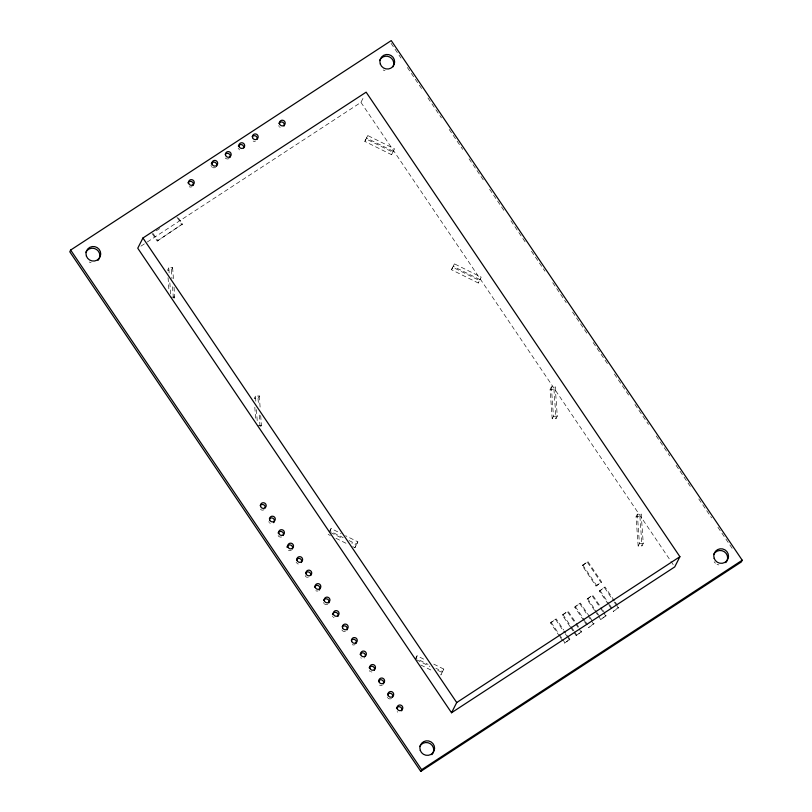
<?xml version="1.0" encoding="UTF-8"?>
<svg xmlns="http://www.w3.org/2000/svg" width="812" height="812" viewBox="0 0 812 812"><rect width="100%" height="100%" fill="white"/><g stroke="black" fill="none" stroke-linecap="round" stroke-linejoin="round"><path stroke-width="0.61" stroke-dasharray="4.06 3.04" d="M364.832 141.41L367.775 135.543L394.51 148.819L392.825 152.209L391.567 154.686L364.832 141.41L366.09 138.933L392.825 152.209M391.567 154.686L394.51 148.819M451.502 269.726L454.446 263.859L481.181 277.136L478.248 283.002L451.502 269.726L452.761 267.25L479.496 280.536L478.248 283.002M329.408 531.941L331.093 528.541L341.121 533.525M352.662 546.588L354.895 547.694L357.838 541.827L345.577 535.737M415.379 659.222L417.074 655.832L424.869 659.699M433.781 664.125L443.809 669.108L440.865 674.975L442.124 672.498L437.668 670.286M152.128 233.501L157.224 241.032L182.477 223.99L178.021 217.393M157.224 241.032L182.477 223.99M168.794 267.838L167.536 270.315L171.373 270.102L172.631 267.625L168.794 267.838L169.231 273.959M174.022 287.225L174.712 297.019L173.453 299.486L172.418 284.799M147.276 241.996L360.954 102.383L364.06 96.263M367.775 135.543L366.517 138.01L393.262 151.286M255.465 396.154L254.207 398.631L258.043 398.418L259.302 395.941L255.465 396.154L255.983 403.503M260.693 415.541L261.383 425.336L260.124 427.812L259.089 413.115M454.446 263.859L453.187 266.326L479.933 279.612L481.181 277.136M331.093 528.541L329.845 531.018L343.212 537.656M357.838 541.827L356.58 544.294L348.784 540.427M354.895 547.694L356.153 545.217L351.697 543.005M550.11 389.405L551.358 386.928L555.195 386.715L557.276 416.109L556.027 418.576L552.19 418.789L550.11 389.405L553.946 389.192L555.195 386.715M417.074 655.832L415.815 658.299L428.066 664.389M552.19 418.789L553.439 416.312L551.358 386.928M443.809 669.108L442.55 671.575L435.871 668.256M559.539 636.243L550.617 623.027L551.023 622.225L556.169 618.866L563.721 630.041M582.275 565.69L587.837 561.518L601.56 581.849L601.154 582.661L596.008 586.02L582.275 565.69L587.837 561.518M550.617 623.027L556.169 618.866M570.004 626.478L562.452 615.293L562.858 614.491L568.014 611.121L575.566 622.307M562.452 615.293L568.014 611.121M583.716 620.449L574.784 607.234L575.201 606.432L580.347 603.062L589.268 616.278M574.784 607.234L580.347 603.062M569.902 639.186L564.34 643.358L569.902 639.186L564.411 631.056M594.587 610.411L587.035 599.236L592.598 595.064L602.21 609.294M596.008 586.02L601.56 581.849M587.035 599.236L592.598 595.064M636.08 516.686L637.339 514.209L641.175 513.996L643.256 543.39L641.998 545.857L638.161 546.07L636.08 516.686L639.917 516.473L641.175 513.996M574.125 632.578L576.185 635.623L581.747 631.452L579.687 628.407M608.371 604.341L599.449 591.126L605.011 586.954L614.623 601.184M576.185 635.623L581.747 631.452M599.449 591.126L605.011 586.954M593.663 624.205L594.079 623.393L588.517 627.564L593.663 624.205L590.923 620.135M600.768 619.566L606.331 615.394L600.768 619.566L598.708 616.511M638.161 546.07L639.42 543.604L637.339 514.209M618.328 608.087L618.744 607.285L613.182 611.456L618.328 608.087L616.958 606.056M156.269 230.791L160.411 228.081M140.933 246.137L146.221 242.686M174.712 297.019L170.875 297.233L169.749 281.307M257.546 425.549L261.383 425.336M553.439 416.312L557.276 416.109M639.42 543.604L643.256 543.39M330.525 532.499L342.776 538.579M328.16 534.418L330.382 535.524M335.955 538.285L348.206 544.375M416.495 659.78L429.863 666.419M420.809 665.018L431.954 670.55M391.079 43.371L401.006 58.068M407.38 67.518L421.56 88.508M427.944 97.958L441.413 117.902M449.219 129.453L462.688 149.398M469.072 158.837L483.252 179.838M489.636 189.287L504.526 211.333M510.9 220.773L525.08 241.773M531.464 251.223L544.933 271.167M552.739 282.708L566.208 302.653M572.592 312.102L587.482 334.148M593.156 342.542L608.046 364.588M614.42 374.038L628.61 395.038M634.984 404.477L648.463 424.422M656.258 435.973L669.727 455.918M676.112 465.367L690.291 486.358M698.797 498.954L711.566 517.853M717.94 527.303L732.13 548.293M360.954 102.383L674.011 565.873M615.303 602.199L617.364 605.244M587.421 562.33L601.154 582.661M604.595 587.756L613.527 600.971M614.207 601.986L616.267 605.041M582.681 564.888L596.414 585.219M599.855 590.314L608.787 603.529M609.467 604.544L612.218 608.614M609.061 605.356L611.812 609.416M602.89 610.309L604.95 613.354M592.181 595.866L599.733 607.051M600.423 608.066L603.174 612.136M603.854 613.151L605.914 616.196M587.441 598.424L596.373 611.639M597.053 612.654L599.804 616.724M595.277 611.436L598.018 615.496M589.959 617.293L592.699 621.363M579.941 603.874L587.492 615.049M588.172 616.075L590.233 619.12M575.201 606.432L584.813 620.662M585.493 621.677L587.553 624.722M584.396 621.464L587.147 625.534M576.246 623.322L578.997 627.392M567.598 611.933L575.15 623.108M575.84 624.134L578.591 628.194M579.271 629.209L581.331 632.264M562.858 614.491L571.1 626.691M571.79 627.706L573.851 630.751M574.531 631.766L576.591 634.822M570.694 627.493L573.434 631.563M555.763 619.668L564.685 632.883M565.375 633.898L567.436 636.943M568.116 637.958L569.496 639.998M551.023 622.225L558.575 633.411M559.265 634.426L562.005 638.486M562.696 639.501L564.756 642.556M560.229 637.258L562.97 641.328M176.975 217.261L182.071 224.802M153.174 233.633L157.63 240.23M639.917 516.473L641.998 545.857M553.946 389.192L556.027 418.576M259.302 395.941L260.175 408.192M258.043 398.418L258.48 404.538M256.419 409.624L257.201 420.646M254.816 407.198L255.597 418.221M172.631 267.625L173.413 278.648M171.373 270.102L171.982 278.668M168.064 277.663L169.018 291.132M281.591 536.965A2.893 2.842 26.9 0 1 277.917 535.138M239.652 149.875A2.893 2.842 26.9 0 1 239.022 149.449M238.525 148.89A2.893 2.842 26.9 0 1 238.18 148.22M255.354 141.217A2.893 2.842 26.9 0 1 253.141 141.055M280.17 127.332A2.893 2.842 26.9 0 1 279.541 126.916M279.044 126.347A2.893 2.842 26.9 0 1 278.709 125.677M385 70.614A7.399 7.267 26.9 0 1 383.173 69.984M229.025 158.533A2.893 2.842 26.9 0 1 224.691 157.031M215.525 167.353A2.893 2.842 26.9 0 1 212.653 167.516M212.023 167.089A2.893 2.842 26.9 0 1 211.526 166.531M211.191 165.851A2.893 2.842 26.9 0 1 211.039 165.12M192.119 186.587A2.893 2.842 26.9 0 1 189.237 186.75M91.076 262.652A7.399 7.267 26.9 0 1 89.259 262.012M264.042 509.672A2.893 2.842 26.9 0 1 260.54 509.408M270.274 523.314A2.893 2.842 26.9 0 1 269.645 522.898M269.148 522.329A2.893 2.842 26.9 0 1 268.813 521.659M291.366 550.13A2.893 2.842 26.9 0 1 288.493 550.282M298.319 564.015A2.893 2.842 26.9 0 1 296.969 563.345M296.471 562.787A2.893 2.842 26.9 0 1 296.136 562.107M308.174 577.555A2.893 2.842 26.9 0 1 307.423 577.505M306.713 577.251A2.893 2.842 26.9 0 1 305.241 575.596M318.02 590.903A2.893 2.842 26.9 0 1 315.817 590.74M327.804 604.067A2.893 2.842 26.9 0 1 324.303 603.803M323.795 603.235A2.893 2.842 26.9 0 1 323.46 602.565M334.036 617.709A2.893 2.842 26.9 0 1 333.407 617.293M332.91 616.724A2.893 2.842 26.9 0 1 332.575 616.054M345.344 631.36A2.893 2.842 26.9 0 1 341.679 629.533M355.128 644.515A2.893 2.842 26.9 0 1 352.246 644.677M364.801 657.517A2.893 2.842 26.9 0 1 364.233 658.004M361.36 658.167A2.893 2.842 26.9 0 1 360.731 657.74M371.937 671.95A2.893 2.842 26.9 0 1 371.185 671.889M370.465 671.646A2.893 2.842 26.9 0 1 369.338 670.661M382.452 684.973A2.893 2.842 26.9 0 1 379.58 685.135M391.557 698.462A2.893 2.842 26.9 0 1 388.055 698.198M387.557 697.63A2.893 2.842 26.9 0 1 387.222 696.96M397.789 712.104A2.893 2.842 26.9 0 1 397.159 711.677M718.874 564.919A7.399 7.267 26.9 0 1 717.047 564.279M715.443 563.213A7.399 7.267 26.9 0 1 714.164 561.762"/><path stroke-width="1.22" d="M70.654 250.055L69.781 251.781L420.758 771.4L741.346 561.945L742.219 560.219L391.242 40.6L70.654 250.055L421.631 769.685L420.758 771.4M142.942 237.997L137.756 248.218L451.523 712.753L674.721 566.928L679.908 556.707L366.131 92.172L142.942 237.997L456.709 702.542L451.523 712.753M456.709 702.542L679.908 556.707M421.631 769.685L742.219 560.219M286.92 547.156A2.893 2.842 26.9 0 1 290.676 545.045A2.893 2.842 26.9 0 1 292.35 549.024M278.059 532.966A2.893 2.842 26.9 0 1 281.916 531.708A2.893 2.842 26.9 0 1 283.246 535.534M252.227 136.599A2.893 2.842 26.9 0 1 257.242 139.096M238.322 146.038A2.893 2.842 26.9 0 1 243.742 147.906M278.841 123.495A2.893 2.842 26.9 0 1 282.698 122.236A2.893 2.842 26.9 0 1 284.027 126.073M379.772 60.179A7.399 7.267 26.9 0 1 389.628 56.962A7.399 7.267 26.9 0 1 393.028 66.767M225.239 154.239A2.893 2.842 26.9 0 1 230.009 157.437M211.323 163.679A2.893 2.842 26.9 0 1 215.18 162.42A2.893 2.842 26.9 0 1 216.51 166.247M187.907 182.913A2.893 2.842 26.9 0 1 191.764 181.655A2.893 2.842 26.9 0 1 193.094 185.491M85.859 252.217A7.399 7.267 26.9 0 1 96.557 249.477A7.399 7.267 26.9 0 1 98.049 260.368M260.256 505.379A2.893 2.842 26.9 0 1 265.26 507.865M269.361 518.868A2.893 2.842 26.9 0 1 273.431 518.635A2.893 2.842 26.9 0 1 273.715 522.674M296.684 559.316A2.893 2.842 26.9 0 1 301.455 562.513M305.799 572.805A2.893 2.842 26.9 0 1 310.803 575.292M314.488 586.903A2.893 2.842 26.9 0 1 319.918 588.771M319.674 589.482A2.893 2.842 26.9 0 1 319.258 590.091M323.592 600.393A2.893 2.842 26.9 0 1 327.449 599.124A2.893 2.842 26.9 0 1 328.779 602.961M332.463 614.572A2.893 2.842 26.9 0 1 336.209 612.471A2.893 2.842 26.9 0 1 337.893 616.45M342.228 626.742A2.893 2.842 26.9 0 1 346.998 629.929M351.332 640.232A2.893 2.842 26.9 0 1 356.113 643.419M360.031 654.33A2.893 2.842 26.9 0 1 365.451 656.197M369.135 667.809A2.893 2.842 26.9 0 1 372.992 666.55A2.893 2.842 26.9 0 1 374.322 670.387M378.666 680.679A2.893 2.842 26.9 0 1 383.437 683.877M387.771 694.169A2.893 2.842 26.9 0 1 392.541 697.356M396.459 708.267A2.893 2.842 26.9 0 1 400.316 707.008A2.893 2.842 26.9 0 1 401.646 710.845M419.733 746.512A7.399 7.267 26.9 0 1 430.421 743.782A7.399 7.267 26.9 0 1 431.923 754.673M713.646 554.484A7.399 7.267 26.9 0 1 724.345 551.744A7.399 7.267 26.9 0 1 725.837 562.635M287.905 546.902A2.893 2.842 26.9 0 0 292.807 547.917A2.893 2.842 26.9 0 0 291.183 543.218A2.893 2.842 26.9 0 0 287.905 546.902M86.387 256.064A7.399 7.267 26.9 0 0 98.922 258.652A7.399 7.267 26.9 0 0 94.76 246.645A7.399 7.267 26.9 0 0 86.387 256.064M225.563 155.315A2.893 2.842 26.9 0 0 230.466 156.33A2.893 2.842 26.9 0 0 228.832 151.631A2.893 2.842 26.9 0 0 225.563 155.315M212.064 164.136A2.893 2.842 26.9 0 0 216.966 165.151A2.893 2.842 26.9 0 0 215.342 160.451A2.893 2.842 26.9 0 0 212.064 164.136M278.79 533.423A2.893 2.842 26.9 0 0 283.703 534.438A2.893 2.842 26.9 0 0 282.068 529.739A2.893 2.842 26.9 0 0 278.79 533.423M252.552 137.675A2.893 2.842 26.9 0 0 257.465 138.69A2.893 2.842 26.9 0 0 255.831 133.99A2.893 2.842 26.9 0 0 252.552 137.675M239.053 146.495A2.893 2.842 26.9 0 0 243.965 147.51A2.893 2.842 26.9 0 0 242.331 142.81A2.893 2.842 26.9 0 0 239.053 146.495M279.582 123.952A2.893 2.842 26.9 0 0 284.484 124.967A2.893 2.842 26.9 0 0 282.86 120.267A2.893 2.842 26.9 0 0 279.582 123.952M380.3 64.026A7.399 7.267 26.9 0 0 392.835 66.614A7.399 7.267 26.9 0 0 388.684 54.607A7.399 7.267 26.9 0 0 380.3 64.026M269.685 519.934A2.893 2.842 26.9 0 0 274.588 520.949A2.893 2.842 26.9 0 0 272.964 516.249A2.893 2.842 26.9 0 0 269.685 519.934M260.581 506.455A2.893 2.842 26.9 0 0 265.483 507.47A2.893 2.842 26.9 0 0 263.859 502.77A2.893 2.842 26.9 0 0 260.581 506.455M397.2 708.724A2.893 2.842 26.9 0 0 402.102 709.739A2.893 2.842 26.9 0 0 400.478 705.039A2.893 2.842 26.9 0 0 397.2 708.724M388.095 695.245A2.893 2.842 26.9 0 0 392.998 696.249A2.893 2.842 26.9 0 0 391.374 691.56A2.893 2.842 26.9 0 0 388.095 695.245M378.981 681.755A2.893 2.842 26.9 0 0 383.893 682.77A2.893 2.842 26.9 0 0 382.259 678.071A2.893 2.842 26.9 0 0 378.981 681.755M369.876 668.266A2.893 2.842 26.9 0 0 374.779 669.281A2.893 2.842 26.9 0 0 373.155 664.581A2.893 2.842 26.9 0 0 369.876 668.266M360.772 654.787A2.893 2.842 26.9 0 0 365.674 655.802A2.893 2.842 26.9 0 0 364.05 651.102A2.893 2.842 26.9 0 0 360.772 654.787M351.657 641.297A2.893 2.842 26.9 0 0 356.57 642.312A2.893 2.842 26.9 0 0 354.935 637.613A2.893 2.842 26.9 0 0 351.657 641.297M342.552 627.818A2.893 2.842 26.9 0 0 347.455 628.833A2.893 2.842 26.9 0 0 345.831 624.134A2.893 2.842 26.9 0 0 342.552 627.818M333.448 614.329A2.893 2.842 26.9 0 0 338.35 615.344A2.893 2.842 26.9 0 0 336.716 610.644A2.893 2.842 26.9 0 0 333.448 614.329M324.333 600.85A2.893 2.842 26.9 0 0 329.236 601.854A2.893 2.842 26.9 0 0 327.612 597.165A2.893 2.842 26.9 0 0 324.333 600.85M420.261 750.359A7.399 7.267 26.9 0 0 432.796 752.947A7.399 7.267 26.9 0 0 428.634 740.95A7.399 7.267 26.9 0 0 420.261 750.359M714.174 558.331A7.399 7.267 26.9 0 0 726.71 560.919A7.399 7.267 26.9 0 0 722.548 548.912A7.399 7.267 26.9 0 0 714.174 558.331M188.648 183.37A2.893 2.842 26.9 0 0 193.55 184.385A2.893 2.842 26.9 0 0 191.926 179.685A2.893 2.842 26.9 0 0 188.648 183.37M315.229 587.36A2.893 2.842 26.9 0 0 320.131 588.375A2.893 2.842 26.9 0 0 318.507 583.676A2.893 2.842 26.9 0 0 315.229 587.36M297.009 560.392A2.893 2.842 26.9 0 0 301.912 561.407A2.893 2.842 26.9 0 0 300.288 556.707A2.893 2.842 26.9 0 0 297.009 560.392M306.114 573.881A2.893 2.842 26.9 0 0 311.026 574.886A2.893 2.842 26.9 0 0 309.392 570.197A2.893 2.842 26.9 0 0 306.114 573.881"/></g></svg>
